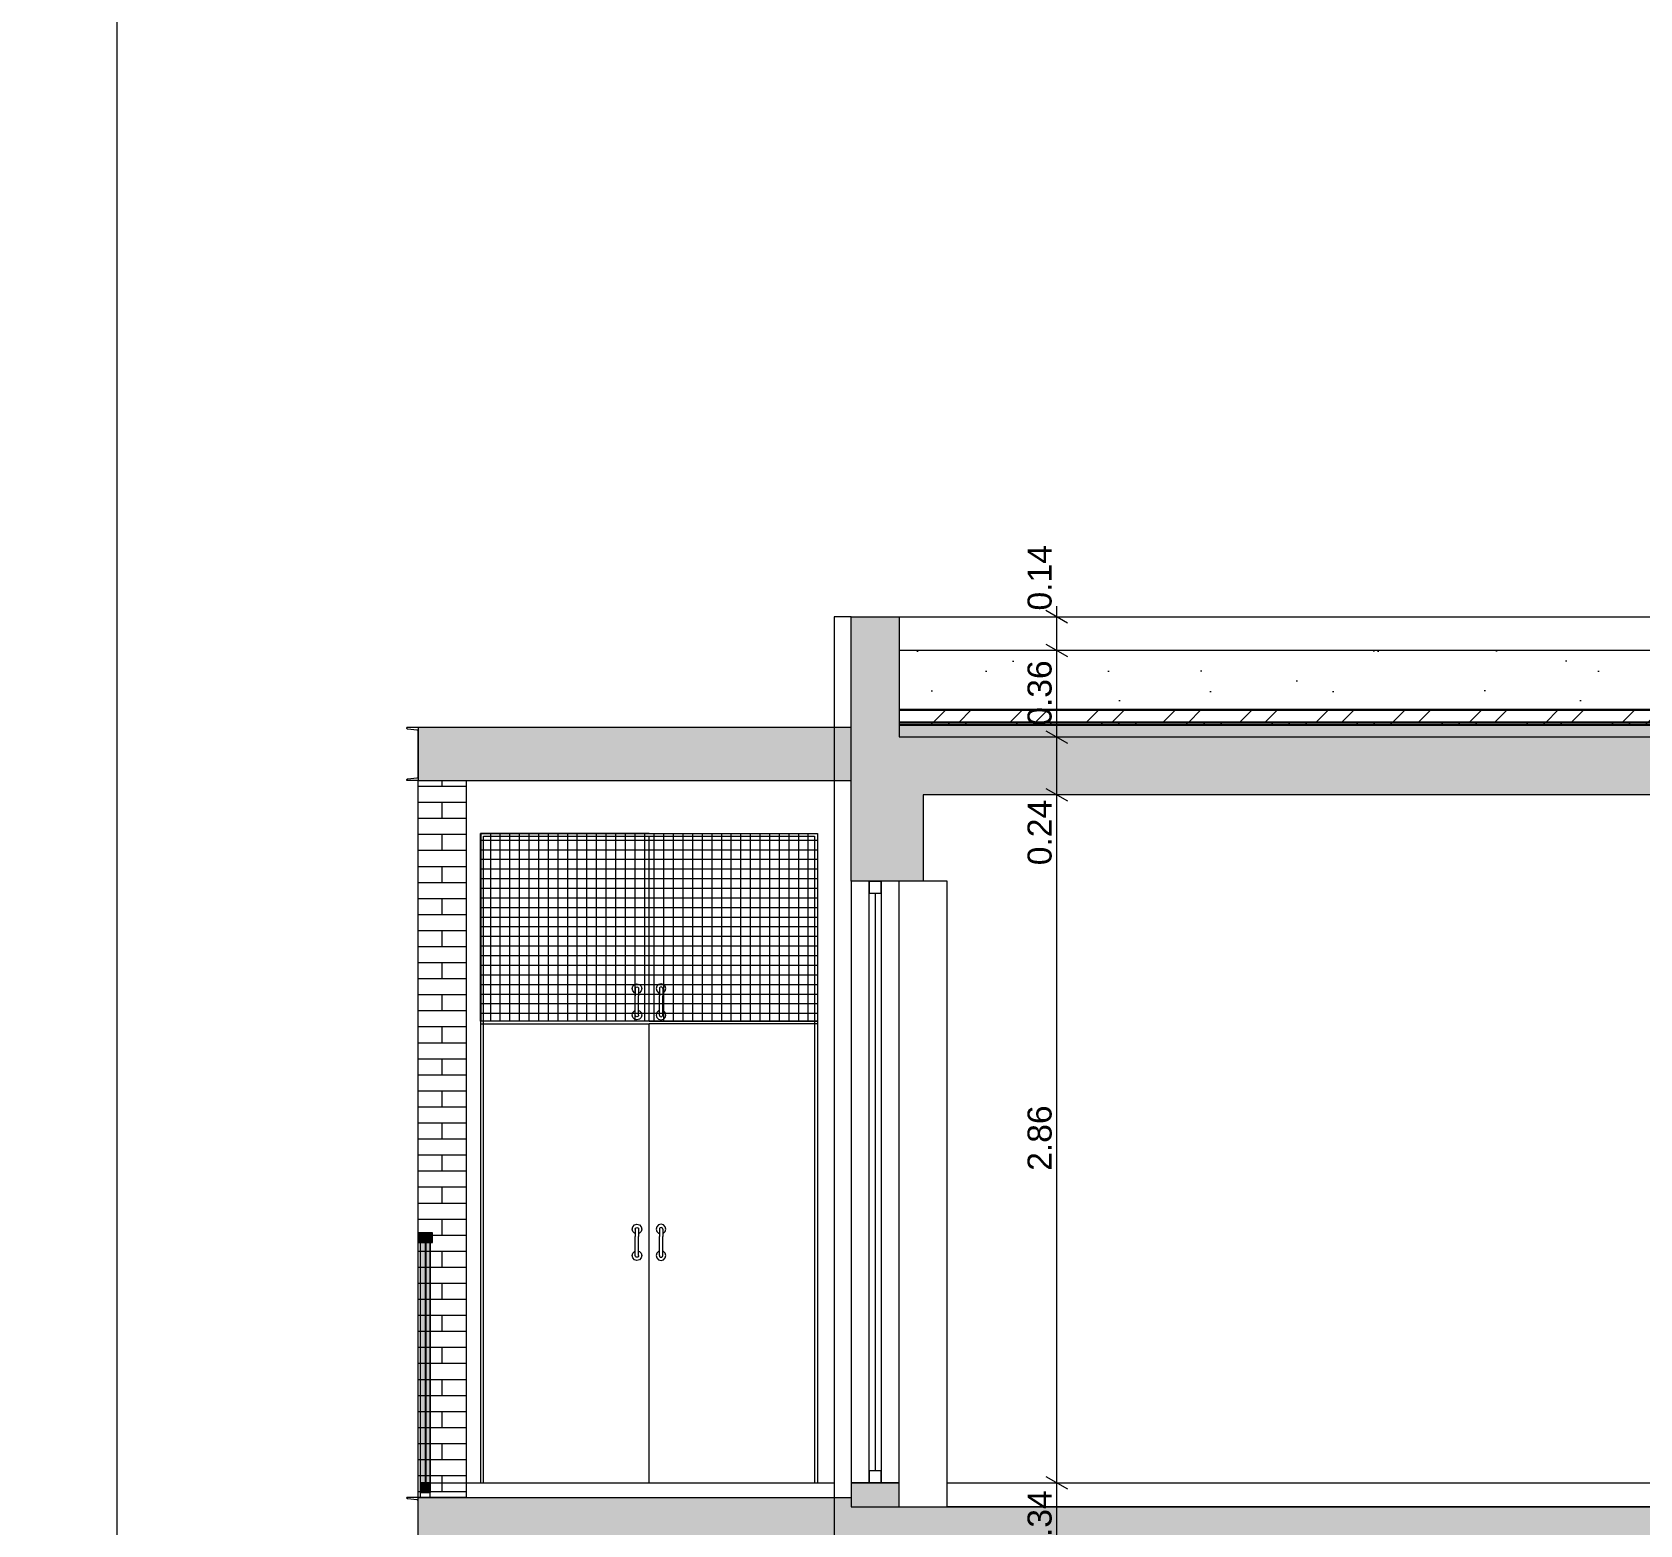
# Model space of a CAD drawing. Header units: millimetres. Extents: x 475206255 to 476720147, y 4620882299 to 4621447368.
# Drawn here: x 475468550 to 475475232, y 4621094227 to 4621100432 of the extents above; entities that cross this region are included whole.
import ezdxf

# ---------------------------------------------------------------- set-up
doc = ezdxf.new("R2010")
doc.units = ezdxf.units.MM
doc.header["$MEASUREMENT"] = 0
doc.set_wipeout_variables(frame=1)
doc.linetypes.add('Wipeout_Contour', pattern=[1000, 0, -1000])
for name, color, linetype, lineweight in [('0_0 Architecture_Pen_No__7', 7, 'Continuous', 0), ('2D Drafting - General_Pen_No__250_Pen_No__7', 7, 'Continuous', 0), ('2D Drafting - General_Pen_No__250_Pen_No__7_Pen_No__250', 7, 'Continuous', 0), ('2D Drafting - General_Pen_No__250_Pen_No__7_Pen_No__7', 7, 'Continuous', 0), ('Dimensioning - General_Pen_No__142', 142, 'Continuous', 0), ('gegmebi_Pen_No__7_Pen_No__250', 7, 'Continuous', 0), ('gegmebi_Pen_No__7_Pen_No__7', 7, 'Continuous', 0), ('kar-panjara_Pen_No__7_Pen_No__250', 7, 'Continuous', 0), ('New_2D Drafting - General_Pen_No__1_Pen_No__250', 7, 'Continuous', 0), ('New_2D Drafting - General_Pen_No__250', 7, 'Continuous', 0), ('New_2D Drafting - General_Pen_No__250_Pen_No__7_Pen_No__250', 7, 'Continuous', 0), ('New_2D Drafting - General_Pen_No__30_Pen_No__9_Pen_No__9_Pen_No__253', 252, 'Continuous', 0), ('New_2D Drafting - General_Pen_No__30_Pen_No__9_Pen_No__9_Pen_No__255', 255, 'Continuous', 0), ('New_2D Drafting - General_Pen_No__30_Pen_No__9_Pen_No__9_Pen_No__4', 7, 'Continuous', 0), ('New_2D Drafting - General_Pen_No__30_Pen_No__9_Pen_No__9_Pen_No__7', 7, 'Continuous', 0), ('New_reg_nak_Pen_No__7', 7, 'Continuous', 0), ('New_Structural - Bearing_Pen_No__1', 1, 'Continuous', 0), ('New_Structural - Bearing_Pen_No__250', 7, 'Continuous', 0), ('Structural - Bearing_Pen_No__250', 7, 'Continuous', 0), ('Structural - Bearing_Pen_No__7', 7, 'Continuous', 0), ('zoma_Pen_No__142', 142, 'Continuous', 0)]:
    doc.layers.add(name, color=color, linetype=linetype, lineweight=lineweight)
for name, color, linetype in [('Dimensioning - General', 7, 'Continuous'), ('New_2D Drafting - General_Pen_No__30_Pen_No__9_Pen_No__9', 7, 'Continuous'), ('zoma', 7, 'Continuous')]:
    doc.layers.add(name, color=color, linetype=linetype)
doc.layers.add('New_2D Drafting - General_Pen_No__254', color=7, linetype='Continuous', lineweight=0, true_color=0xcccccc)
doc.styles.add('GENERATED_STYLE_2', font='arial.ttf')
doc.dimstyles.new('GENERATED_STYLE__1', dxfattribs={"dimtxt": 100, "dimasz": 68.640772, "dimexe": 0.18, "dimexo": 0.0625, "dimgap": 0, "dimtad": 1, "dimlfac": 0.001, "dimzin": 0, "dimdsep": 46, "dimtxsty": 'GENERATED_STYLE_2', "dimblk": 'ARROWHEAD_2', "dimblk1": 'ARROWHEAD_2', "dimblk2": 'ARROWHEAD_2', "dimcen": 0.09, "dimse1": 1, "dimse2": 1, "dimclrd": 142, "dimclre": 142, "dimclrt": 142, "dimadec": 0, "dimazin": 0, "dimtfac": 1, "dimtdec": 4, "dimtmove": 0, "dimatfit": 3, "dimfxl": 1, "dimtolj": 1, "dimtzin": 0, "dimarcsym": 0})
doc.dimstyles.new('GENERATED_STYLE__3', dxfattribs={"dimtxt": 200, "dimasz": 64.421331, "dimexe": 0.18, "dimexo": 3, "dimgap": 0, "dimtad": 1, "dimtih": 1, "dimtoh": 1, "dimlfac": 0.001, "dimzin": 0, "dimdsep": 46, "dimtxsty": 'GENERATED_STYLE_2', "dimblk": 'ARROWHEAD_2', "dimblk1": 'ARROWHEAD_2', "dimblk2": 'ARROWHEAD_2', "dimcen": 0.09, "dimclrd": 142, "dimclre": 142, "dimclrt": 142, "dimadec": 0, "dimazin": 0, "dimtfac": 1, "dimtdec": 4, "dimtmove": 0, "dimatfit": 3, "dimfxl": 1, "dimtolj": 1, "dimtzin": 0, "dimarcsym": 0})
pattern_1 = [(45, (475826095.76, 4621095193.2), (-459.6194, 459.6194), []), (45, (475826003.83, 4621095285.1), (-459.6194, 459.6194), [])]

# ---------------------------------------------------------------- blocks, each defined once
blk = doc.blocks.new('*D334', base_point=(475826095.8, 4621095193.2))
at = {"layer": 'Dimensioning - General_Pen_No__142', "color": 142, "linetype": 'Continuous', "lineweight": 0, "transparency": 16777216}
for p, q in [((475472763.3, 4621094427.8), (475472853.6, 4621094375.7)), ((475472808.4, 4621094061.7), (475472808.4, 4621094401.8)), ((475472763.3, 4621094087.7), (475472853.6, 4621094035.6)), ((475472808.4, 4621091201.8), (475472808.4, 4621094061.7))]:
    blk.add_line(p, q, dxfattribs=at)
at = {"layer": 'Dimensioning - General_Pen_No__142', "color": 142, "lineweight": 0, "transparency": 16777216, "insert": (475472788.4, 4621094098.3), "char_height": 100, "attachment_point": 7, "rotation": 90, "style": 'GENERATED_STYLE_2'}
blk.add_mtext('\\A1;{\\pql;\\fArial|b0|i0|c204|p0;\\W1.000000;0.34}', dxfattribs=at)
blk = doc.blocks.new('ARROWHEAD_2')
at = {"color": 0, "linetype": 'Continuous', "lineweight": 0}
for p, q in [((0, 0), (-1, 0)), ((-0.378, -0.655), (0.378, 0.655))]:
    blk.add_line(p, q, dxfattribs=at)
blk = doc.blocks.new('*D335', base_point=(475826095.8, 4621095193.2))
at = {"layer": 'Dimensioning - General_Pen_No__142', "color": 142, "linetype": 'Continuous', "lineweight": 0, "transparency": 16777216}
for p, q in [((475472763.3, 4621097287.7), (475472853.6, 4621097235.6)), ((475472808.4, 4621094401.8), (475472808.4, 4621097261.7)), ((475472763.3, 4621094427.8), (475472853.6, 4621094375.7))]:
    blk.add_line(p, q, dxfattribs=at)
at = {"layer": 'Dimensioning - General_Pen_No__142', "color": 142, "lineweight": 0, "transparency": 16777216, "char_height": 100, "attachment_point": 7, "rotation": 90, "style": 'GENERATED_STYLE_2'}
for s, insert in [('\\A1;{\\pql;\\fArial|b0|i0|c204|p0;\\W1.000000;0.24}', (475472788.4, 4621096968.6)), ('\\A1;{\\pql;\\fArial|b0|i0|c204|p0;\\W1.000000;2.86}', (475472788.4, 4621095698.3))]:
    blk.add_mtext(s, dxfattribs=dict(at, insert=insert))
blk = doc.blocks.new('*D336', base_point=(475826095.8, 4621095193.2))
at = {"layer": 'Dimensioning - General_Pen_No__142', "color": 142, "linetype": 'Continuous', "lineweight": 0, "transparency": 16777216}
for p, q in [((475472763.3, 4621097527.8), (475472853.6, 4621097475.7)), ((475472808.4, 4621097261.7), (475472808.4, 4621097501.8)), ((475472763.3, 4621097287.7), (475472853.6, 4621097235.6))]:
    blk.add_line(p, q, dxfattribs=at)
blk = doc.blocks.new('*D337', base_point=(475826095.8, 4621095193.2))
at = {"layer": 'Dimensioning - General_Pen_No__142', "color": 142, "linetype": 'Continuous', "lineweight": 0, "transparency": 16777216}
for p, q in [((475472763.3, 4621097887.8), (475472853.6, 4621097835.7)), ((475472808.4, 4621097501.8), (475472808.4, 4621097861.8)), ((475472763.3, 4621097527.8), (475472853.6, 4621097475.7))]:
    blk.add_line(p, q, dxfattribs=at)
at = {"layer": 'Dimensioning - General_Pen_No__142', "color": 142, "lineweight": 0, "transparency": 16777216, "insert": (475472788.4, 4621097548.3), "char_height": 100, "attachment_point": 7, "rotation": 90, "style": 'GENERATED_STYLE_2'}
blk.add_mtext('\\A1;{\\pql;\\fArial|b0|i0|c204|p0;\\W1.000000;0.36}', dxfattribs=at)
blk = doc.blocks.new('*D338', base_point=(475826095.8, 4621095193.2))
at = {"layer": 'Dimensioning - General_Pen_No__142', "color": 142, "linetype": 'Continuous', "lineweight": 0, "transparency": 16777216}
for p, q in [((475472808.4, 4621098001.3), (475472808.4, 4621098045.5)), ((475472853.6, 4621097975.3), (475472763.3, 4621098027.4)), ((475472808.4, 4621097861.8), (475472808.4, 4621098001.3)), ((475472763.3, 4621097887.8), (475472853.6, 4621097835.7))]:
    blk.add_line(p, q, dxfattribs=at)
at = {"layer": 'Dimensioning - General_Pen_No__142', "color": 142, "lineweight": 0, "transparency": 16777216, "insert": (475472788.4, 4621098027.4), "char_height": 100, "attachment_point": 7, "rotation": 90, "style": 'GENERATED_STYLE_2'}
blk.add_mtext('\\A1;{\\pql;\\fArial|b0|i0|c204|p0;\\W1.000000;0.14}', dxfattribs=at)
blk = doc.blocks.new('*D1582', base_point=(475826095.8, 4621095193.2))
at = {"layer": 'zoma_Pen_No__142', "color": 142, "linetype": 'Continuous', "lineweight": 0, "transparency": 16777216}
for p, q in [((475464036.2, 4621038370.2), (475463987.3, 4621038285.5)), ((475464011.7, 4621038264.3), (475464011.7, 4621038391.4)), ((475470536.2, 4621038370.2), (475470487.3, 4621038285.5)), ((475470511.7, 4621038264.3), (475470511.7, 4621038391.4)), ((475464011.7, 4621038327.9), (475470511.7, 4621038327.9))]:
    blk.add_line(p, q, dxfattribs=at)
at = {"layer": 'zoma_Pen_No__142', "color": 142, "lineweight": 0, "transparency": 16777216, "char_height": 200, "attachment_point": 7, "style": 'GENERATED_STYLE_2'}
for s, insert in [('\\A1;{\\pql;\\fArial|b0|i0|c204|p0;\\W1.000000;6.50}', (475466994.8, 4621038367.9)), ('\\A1;{\\pql;\\fArial|b0|i0|c204|p0;\\W1.000000;0.40}', (475469953.4, 4621038367.9))]:
    blk.add_mtext(s, dxfattribs=dict(at, insert=insert))
blk = doc.blocks.new('*D1583', base_point=(475826095.8, 4621095193.2))
at = {"layer": 'zoma_Pen_No__142', "color": 142, "linetype": 'Continuous', "lineweight": 0, "transparency": 16777216}
for p, q in [((475470536.2, 4621038370.2), (475470487.3, 4621038285.5)), ((475470511.7, 4621038264.3), (475470511.7, 4621038391.4)), ((475470936.2, 4621038370.2), (475470887.3, 4621038285.5)), ((475470911.7, 4621038264.3), (475470911.7, 4621038391.4)), ((475470511.7, 4621038327.9), (475470911.7, 4621038327.9))]:
    blk.add_line(p, q, dxfattribs=at)
blk = doc.blocks.new('*D1584', base_point=(475826095.8, 4621095193.2))
at = {"layer": 'zoma_Pen_No__142', "color": 142, "linetype": 'Continuous', "lineweight": 0, "transparency": 16777216}
for p, q in [((475470936.2, 4621038370.2), (475470887.3, 4621038285.5)), ((475470911.7, 4621038264.3), (475470911.7, 4621038391.4)), ((475477036.2, 4621038370.2), (475476987.3, 4621038285.5)), ((475477011.7, 4621038264.3), (475477011.7, 4621038391.4)), ((475470911.7, 4621038327.9), (475477011.7, 4621038327.9))]:
    blk.add_line(p, q, dxfattribs=at)
at = {"layer": 'zoma_Pen_No__142', "color": 142, "lineweight": 0, "transparency": 16777216, "char_height": 200, "attachment_point": 7, "style": 'GENERATED_STYLE_2'}
for s, insert in [('\\A1;{\\pql;\\fArial|b0|i0|c204|p0;\\W1.000000;6.10}', (475473694.8, 4621038367.9)), ('\\A1;{\\pql;\\fArial|b0|i0|c204|p0;\\W1.000000;0.40}', (475476453.4, 4621038367.9))]:
    blk.add_mtext(s, dxfattribs=dict(at, insert=insert))

msp = doc.modelspace()

# ---------------------------------------------------------------- hatches: boundary and pattern name
at = {"layer": '0_0 Architecture_Pen_No__7', "linetype": 'Continuous', "lineweight": 0}
h = msp.add_hatch(dxfattribs=at)
h.set_pattern_fill('CUT_STONE', style=0, pattern_type=2)
h.set_pattern_definition([(45, (475826095.76, 4621095993.2), (-254.55844, 254.55844), [0, -240, 0, -360]), (110, (475826895.76, 4621095993.2), (338.28934, 123.12725), [0, -176, 0, -304])])
h.paths.add_polyline_path([(475481713.403, 4621097861.757), (475472153.219, 4621097861.757), (475472153.219, 4621097615.998), (475481713.403, 4621097615.998)])
h = msp.add_hatch(dxfattribs=at)
h.set_pattern_fill('DOUBLE_1_4', style=0, pattern_type=2)
h.set_pattern_definition(pattern_1)
h.paths.add_polyline_path([(475481713.403, 4621097615.998), (475472153.219, 4621097615.998), (475472153.219, 4621097612.998), (475481713.403, 4621097612.998)])
h = msp.add_hatch(dxfattribs=at)
h.set_pattern_fill('STEEL', style=0, pattern_type=2)
h.set_pattern_definition([(45, (475826095.76, 4621095193.2), (-159.09903, 159.09903), []), (45, (475826042.72, 4621095246.22), (-159.09903, 159.09903), [])])
h.paths.add_polyline_path([(475481713.403, 4621097612.998), (475472153.219, 4621097612.998), (475472153.219, 4621097563.377), (475481713.403, 4621097563.377)])
h = msp.add_hatch(dxfattribs=at)
h.set_pattern_fill('DOUBLE_1_4', style=0, pattern_type=2)
h.set_pattern_definition(pattern_1)
h.paths.add_polyline_path([(475481713.403, 4621097563.377), (475472153.219, 4621097563.377), (475472153.219, 4621097560.377), (475481713.403, 4621097560.377)])
h = msp.add_hatch(dxfattribs=at)
h.set_pattern_fill('ALUMINUM', style=0, pattern_type=2)
h.set_pattern_definition([(45, (475826095.76, 4621095193.2), (-176.7767, 176.7767), []), (45, (475826060.4, 4621095228.55), (-176.7767, 176.7767), []), (45, (475826025.05, 4621095263.9), (-176.7767, 176.7767), [])])
h.paths.add_polyline_path([(475481713.403, 4621097560.377), (475472153.219, 4621097560.377), (475472153.219, 4621097552.377), (475481713.403, 4621097552.377)])
h = msp.add_hatch(dxfattribs=at)
h.set_pattern_fill('STRUCTURAL_CONCRETE', style=0, pattern_type=2)
h.set_pattern_definition([(0, (475826095.76, 4621095193.2), (0, 623.5383), [60, -300]), (0, (475826275.76, 4621095504.96), (0, 623.5383), [60, -300]), (60, (475826095.76, 4621095193.2), (-540, 311.7692), [60, -300]), (60, (475826455.76, 4621095193.2), (-540, 311.7692), [60, -300]), (120, (475826155.76, 4621095193.2), (540, 311.7692), [60, -300]), (120, (475826515.76, 4621095193.2), (540, 311.7692), [60, -300]), (0, (475826095.76, 4621095253.19), (0, 120.000005), [0, -120.000005, 0, -180.000007]), (45, (475826155.76, 4621095253.19), (-84.852817, 84.852817), [0, -90.000004, 0, -150.000006])])
h.paths.add_polyline_path([(475481713.403, 4621097551.377), (475472153.219, 4621097551.377), (475472153.219, 4621097501.757), (475481713.403, 4621097501.757)])
at = {"layer": '2D Drafting - General_Pen_No__250_Pen_No__7', "linetype": 'Continuous', "lineweight": 0}
msp.add_hatch(color=7, dxfattribs=at).paths.add_polyline_path([(475471953.565, 4621096901.756), (475471953.565, 4621098001.325), (475472153.219, 4621098001.325), (475472153.219, 4621097501.757), (475481713.403, 4621097501.757), (475481713.403, 4621097261.664), (475472253.215, 4621097261.664), (475472253.215, 4621096901.756)])
at = {"layer": '2D Drafting - General_Pen_No__250_Pen_No__7_Pen_No__7', "linetype": 'Continuous', "lineweight": 0}
msp.add_hatch(color=7, dxfattribs=at).paths.add_polyline_path([(475471953.478, 4621094401.757), (475471953.478, 4621094301.757), (475472153.727, 4621094301.757), (475472153.727, 4621094401.757)])
at = {"layer": 'New_2D Drafting - General_Pen_No__250_Pen_No__7_Pen_No__250', "linetype": 'Continuous', "lineweight": 0}
h = msp.add_hatch(dxfattribs=at)
h.set_pattern_fill('BATT_INSULATION', style=0, pattern_type=2)
h.set_pattern_definition([(60, (475826095.757, 4621095193.19), (-25.980762, 15), []), (124.306619, (475826095.757, 4621095193.19), (23.8156986, 11.25), [])])
h.paths.add_polyline_path([(475472153.219, 4621097552.377), (475472153.219, 4621097551.377), (475481713.403, 4621097551.377), (475481713.403, 4621097552.377)])
at = {"layer": 'New_2D Drafting - General_Pen_No__254', "linetype": 'Continuous', "lineweight": 0, "true_color": 0xcccccc}
h = msp.add_hatch(dxfattribs=at)
h.set_pattern_fill('GRID_100X100', color=254, style=0, pattern_type=2)
h.set_pattern_definition([(0, (475826095.757, 4621095193.19), (0, 40), []), (90, (475826095.757, 4621095193.19), (-40, 0), [])])
h.paths.add_polyline_path([(475471813.72, 4621096320.875), (475470413.72, 4621096320.875), (475470413.72, 4621097100.875), (475471813.72, 4621097100.875)])

# ---------------------------------------------------------------- linework, layer by layer
at = {"layer": '0_0 Architecture_Pen_No__7', "color": 7, "linetype": 'Continuous', "lineweight": 0, "flags": 128}
for points in [[(475481713.403, 4621097861.757), (475472153.219, 4621097861.757), (475472153.219, 4621097615.998), (475481713.403, 4621097615.998)], [(475481713.403, 4621097615.998), (475472153.219, 4621097615.998), (475472153.219, 4621097612.998), (475481713.403, 4621097612.998)], [(475481713.403, 4621097612.998), (475472153.219, 4621097612.998), (475472153.219, 4621097563.377), (475481713.403, 4621097563.377)], [(475481713.403, 4621097563.377), (475472153.219, 4621097563.377), (475472153.219, 4621097560.377), (475481713.403, 4621097560.377)], [(475481713.403, 4621097560.377), (475472153.219, 4621097560.377), (475472153.219, 4621097552.377), (475481713.403, 4621097552.377)], [(475481713.403, 4621097551.377), (475472153.219, 4621097551.377), (475472153.219, 4621097501.757), (475481713.403, 4621097501.757)]]:
    msp.add_lwpolyline(points, close=True, dxfattribs=at)
at = {"layer": '2D Drafting - General_Pen_No__250_Pen_No__7', "color": 7, "linetype": 'Continuous', "lineweight": 0, "flags": 128}
msp.add_lwpolyline([(475471953.565, 4621096901.756), (475471953.565, 4621098001.325), (475472153.219, 4621098001.325), (475472153.219, 4621097501.757), (475481713.403, 4621097501.757), (475481713.403, 4621097261.664), (475472253.215, 4621097261.664), (475472253.215, 4621096901.756)], close=True, dxfattribs=at)
at = {"layer": '2D Drafting - General_Pen_No__250_Pen_No__7_Pen_No__250', "color": 7, "linetype": 'Continuous', "lineweight": 0, "flags": 128}
msp.add_lwpolyline([(475471953.478, 4621094401.757), (475471953.478, 4621094301.757), (475472153.727, 4621094301.757), (475472153.727, 4621094401.757)], close=True, dxfattribs=at)
at = {"layer": 'gegmebi_Pen_No__7_Pen_No__250', "color": 7, "linetype": 'Continuous', "lineweight": 0}
msp.add_line((475471953.478, 4621098001.325), (475481713.403, 4621098001.325), dxfattribs=at)
at = {"layer": 'gegmebi_Pen_No__7_Pen_No__250', "color": 7, "linetype": 'Continuous', "lineweight": 0, "flags": 128}
for points in [[(475472028.727, 4621096901.756), (475472078.727, 4621096901.756), (475472078.727, 4621094401.757), (475472028.727, 4621094401.757)], [(475472028.727, 4621096851.756), (475472078.727, 4621096851.756), (475472078.727, 4621096901.756), (475472028.727, 4621096901.756)], [(475472028.727, 4621094401.757), (475472078.727, 4621094401.757), (475472078.727, 4621094451.595), (475472028.727, 4621094451.595)], [(475479353.128, 4621094301.757), (475472353.478, 4621094301.757), (475472353.478, 4621094401.757), (475479353.128, 4621094401.757)]]:
    msp.add_lwpolyline(points, close=True, dxfattribs=at)
at = {"layer": 'gegmebi_Pen_No__7_Pen_No__7', "color": 7, "linetype": 'Continuous', "lineweight": 0}
msp.add_line((475472053.727, 4621096851.756), (475472053.727, 4621094451.595), dxfattribs=at)
at = {"layer": 'kar-panjara_Pen_No__7_Pen_No__250', "color": 7, "linetype": 'Continuous', "lineweight": 0, "flags": 128}
for points in [[(475471953.478, 4621096901.756), (475471953.478, 4621094301.757), (475472353.478, 4621094301.757), (475472353.478, 4621096901.756)], [(475472153.727, 4621096901.756), (475471953.727, 4621096901.756), (475471953.727, 4621094401.757), (475472153.727, 4621094401.757)]]:
    msp.add_lwpolyline(points, close=True, dxfattribs=at)
at = {"layer": 'New_2D Drafting - General_Pen_No__250', "color": 7, "linetype": 'Continuous', "lineweight": 0, "flags": 128}
msp.add_lwpolyline([(475471813.72, 4621096320.875), (475470413.72, 4621096320.875), (475470413.72, 4621097100.875), (475471813.72, 4621097100.875)], close=True, dxfattribs=at)
at = {"layer": 'New_2D Drafting - General_Pen_No__250_Pen_No__7_Pen_No__250', "color": 7, "linetype": 'Continuous', "lineweight": 0, "flags": 128}
msp.add_lwpolyline([(475472153.219, 4621097552.377), (475472153.219, 4621097551.377), (475481713.403, 4621097551.377), (475481713.403, 4621097552.377)], close=True, dxfattribs=at)
at = {"layer": 'New_reg_nak_Pen_No__7', "color": 7, "linetype": 'Continuous', "lineweight": 0}
msp.add_line((475470153.72, 4621097540.877), (475470107.394, 4621097540.877), dxfattribs=at)
at = {"layer": 'New_reg_nak_Pen_No__7', "color": 7, "linetype": 'Continuous', "lineweight": 0, "flags": 128}
msp.add_lwpolyline([(475471953.478, 4621098001.325), (475471883.206, 4621098001.323), (475471883.233, 4621091202.756), (475471883.378, 4621091202.756), (475471883.452, 4621084701.755), (475471953.38, 4621084701.757)], dxfattribs=at)
at = {"layer": 'New_Structural - Bearing_Pen_No__1', "color": 1, "linetype": 'Continuous', "lineweight": 0}
msp.add_line((475468901.598, 4621102188.545), (475468901.598, 4621075457.219), dxfattribs=at)
at = {"layer": 'New_Structural - Bearing_Pen_No__250', "color": 7, "linetype": 'Continuous', "lineweight": 0}
for p, q in [((475471113.72, 4621097100.875), (475470413.72, 4621097100.875)), ((475470413.72, 4621097100.875), (475470413.72, 4621096320.875)), ((475471113.72, 4621097100.875), (475471813.72, 4621097100.875)), ((475471813.72, 4621097100.875), (475471813.72, 4621096320.875)), ((475470425.72, 4621097088.875), (475471801.72, 4621097088.875)), ((475470425.72, 4621096320.875), (475470425.72, 4621097088.875)), ((475471113.72, 4621096320.875), (475471113.72, 4621097088.875)), ((475471801.72, 4621097088.875), (475471801.72, 4621096320.875)), ((475471043.72, 4621096455.875), (475471046.4, 4621096465.875)), ((475471046.4, 4621096445.875), (475471043.72, 4621096455.875)), ((475471046.4, 4621096465.875), (475471053.72, 4621096473.196)), ((475471053.72, 4621096438.555), (475471046.4, 4621096445.875)), ((475471053.72, 4621096473.196), (475471063.72, 4621096475.875)), ((475471056.72, 4621096437.751), (475471053.72, 4621096438.555)), ((475471056.72, 4621096455.875), (475471057.658, 4621096459.375)), ((475471056.72, 4621096455.875), (475471056.72, 4621096451.856)), ((475471056.72, 4621096451.856), (475471056.72, 4621096440.875)), ((475471056.72, 4621096440.875), (475471056.72, 4621096425.875)), ((475471057.658, 4621096459.375), (475471060.22, 4621096461.937)), ((475471060.22, 4621096461.937), (475471063.72, 4621096462.875)), ((475471063.72, 4621096475.875), (475471073.72, 4621096473.196)), ((475471063.72, 4621096462.875), (475471067.22, 4621096461.937)), ((475471067.22, 4621096461.937), (475471069.782, 4621096459.375)), ((475471069.782, 4621096459.375), (475471070.72, 4621096455.875)), ((475471070.72, 4621096455.875), (475471070.72, 4621096451.856)), ((475471070.72, 4621096451.856), (475471070.72, 4621096440.875)), ((475471070.72, 4621096440.875), (475471070.72, 4621096425.875)), ((475471073.72, 4621096438.555), (475471070.72, 4621096437.751)), ((475471073.72, 4621096473.196), (475471081.041, 4621096465.875)), ((475471081.041, 4621096445.875), (475471073.72, 4621096438.555)), ((475471081.041, 4621096465.875), (475471083.72, 4621096455.875)), ((475471083.72, 4621096455.875), (475471081.041, 4621096445.875)), ((475471146.4, 4621096465.875), (475471143.72, 4621096455.875)), ((475471143.72, 4621096455.875), (475471146.4, 4621096445.875)), ((475471153.72, 4621096473.196), (475471146.4, 4621096465.875)), ((475471146.4, 4621096445.875), (475471153.72, 4621096438.555)), ((475471163.72, 4621096475.875), (475471153.72, 4621096473.196)), ((475471153.72, 4621096438.555), (475471156.72, 4621096437.751)), ((475471157.658, 4621096459.375), (475471156.72, 4621096455.875)), ((475471156.72, 4621096455.875), (475471156.72, 4621096451.856)), ((475471156.72, 4621096451.856), (475471156.72, 4621096440.875)), ((475471156.72, 4621096440.875), (475471156.72, 4621096425.875)), ((475471160.22, 4621096461.937), (475471157.658, 4621096459.375)), ((475471163.72, 4621096462.875), (475471160.22, 4621096461.937)), ((475471173.72, 4621096473.196), (475471163.72, 4621096475.875)), ((475471167.22, 4621096461.937), (475471163.72, 4621096462.875)), ((475471169.782, 4621096459.375), (475471167.22, 4621096461.937)), ((475471170.72, 4621096455.875), (475471169.782, 4621096459.375)), ((475471170.72, 4621096455.875), (475471170.72, 4621096451.856)), ((475471170.72, 4621096451.856), (475471170.72, 4621096440.875)), ((475471170.72, 4621096440.875), (475471170.72, 4621096425.875)), ((475471170.72, 4621096437.751), (475471173.72, 4621096438.555)), ((475471181.041, 4621096465.875), (475471173.72, 4621096473.196)), ((475471173.72, 4621096438.555), (475471181.041, 4621096445.875)), ((475471183.72, 4621096455.875), (475471181.041, 4621096465.875)), ((475471181.041, 4621096445.875), (475471183.72, 4621096455.875)), ((475471046.4, 4621096355.875), (475471053.72, 4621096363.196)), ((475471053.72, 4621096363.196), (475471056.72, 4621096363.999)), ((475471056.72, 4621096375.875), (475471056.72, 4621096425.875)), ((475471056.72, 4621096360.875), (475471056.72, 4621096375.875)), ((475471070.72, 4621096375.875), (475471070.72, 4621096425.875)), ((475471070.72, 4621096360.875), (475471070.72, 4621096375.875)), ((475471070.72, 4621096363.999), (475471073.72, 4621096363.196)), ((475471073.72, 4621096363.196), (475471081.041, 4621096355.875)), ((475471153.72, 4621096363.196), (475471146.4, 4621096355.875)), ((475471156.72, 4621096363.999), (475471153.72, 4621096363.196)), ((475471156.72, 4621096375.875), (475471156.72, 4621096425.875)), ((475471156.72, 4621096360.875), (475471156.72, 4621096375.875)), ((475471170.72, 4621096375.875), (475471170.72, 4621096425.875)), ((475471170.72, 4621096360.875), (475471170.72, 4621096375.875)), ((475471173.72, 4621096363.196), (475471170.72, 4621096363.999)), ((475471181.041, 4621096355.875), (475471173.72, 4621096363.196)), ((475471113.72, 4621096320.875), (475470413.72, 4621096320.875)), ((475470413.72, 4621096320.875), (475470413.72, 4621094400.875)), ((475470413.72, 4621096308.875), (475471113.72, 4621096308.875)), ((475470425.72, 4621094400.875), (475470425.72, 4621096320.875)), ((475471043.72, 4621096345.875), (475471046.4, 4621096355.875)), ((475471046.4, 4621096335.875), (475471043.72, 4621096345.875)), ((475471053.72, 4621096328.555), (475471046.4, 4621096335.875)), ((475471063.72, 4621096325.875), (475471053.72, 4621096328.555)), ((475471056.72, 4621096349.894), (475471056.72, 4621096360.875)), ((475471056.72, 4621096345.875), (475471056.72, 4621096349.894)), ((475471057.658, 4621096342.375), (475471056.72, 4621096345.875)), ((475471060.22, 4621096339.813), (475471057.658, 4621096342.375)), ((475471063.72, 4621096338.875), (475471060.22, 4621096339.813)), ((475471067.22, 4621096339.813), (475471063.72, 4621096338.875)), ((475471073.72, 4621096328.555), (475471063.72, 4621096325.875)), ((475471069.782, 4621096342.375), (475471067.22, 4621096339.813)), ((475471070.72, 4621096345.875), (475471069.782, 4621096342.375)), ((475471070.72, 4621096349.894), (475471070.72, 4621096360.875)), ((475471070.72, 4621096345.875), (475471070.72, 4621096349.894)), ((475471081.041, 4621096335.875), (475471073.72, 4621096328.555)), ((475471081.041, 4621096355.875), (475471083.72, 4621096345.875)), ((475471083.72, 4621096345.875), (475471081.041, 4621096335.875)), ((475471113.72, 4621096320.875), (475471813.72, 4621096320.875)), ((475471113.72, 4621094400.875), (475471113.72, 4621096308.875)), ((475471813.72, 4621096308.875), (475471113.72, 4621096308.875)), ((475471146.4, 4621096355.875), (475471143.72, 4621096345.875)), ((475471143.72, 4621096345.875), (475471146.4, 4621096335.875)), ((475471146.4, 4621096335.875), (475471153.72, 4621096328.555)), ((475471153.72, 4621096328.555), (475471163.72, 4621096325.875)), ((475471156.72, 4621096349.894), (475471156.72, 4621096360.875)), ((475471156.72, 4621096345.875), (475471156.72, 4621096349.894)), ((475471156.72, 4621096345.875), (475471157.658, 4621096342.375)), ((475471157.658, 4621096342.375), (475471160.22, 4621096339.813)), ((475471160.22, 4621096339.813), (475471163.72, 4621096338.875)), ((475471163.72, 4621096338.875), (475471167.22, 4621096339.813)), ((475471163.72, 4621096325.875), (475471173.72, 4621096328.555)), ((475471167.22, 4621096339.813), (475471169.782, 4621096342.375)), ((475471169.782, 4621096342.375), (475471170.72, 4621096345.875)), ((475471170.72, 4621096349.894), (475471170.72, 4621096360.875)), ((475471170.72, 4621096345.875), (475471170.72, 4621096349.894)), ((475471173.72, 4621096328.555), (475471181.041, 4621096335.875)), ((475471183.72, 4621096345.875), (475471181.041, 4621096355.875)), ((475471181.041, 4621096335.875), (475471183.72, 4621096345.875)), ((475471801.72, 4621096320.875), (475471801.72, 4621094400.875)), ((475471801.72, 4621096320.875), (475471813.72, 4621096320.875)), ((475471813.72, 4621096320.875), (475471813.72, 4621094400.875)), ((475471043.72, 4621095455.875), (475471046.4, 4621095465.875)), ((475471046.4, 4621095445.875), (475471043.72, 4621095455.875)), ((475471046.4, 4621095465.875), (475471053.72, 4621095473.196)), ((475471053.72, 4621095438.555), (475471046.4, 4621095445.875)), ((475471053.72, 4621095473.196), (475471063.72, 4621095475.875)), ((475471056.72, 4621095437.751), (475471053.72, 4621095438.555)), ((475471056.72, 4621095455.875), (475471057.658, 4621095459.375)), ((475471056.72, 4621095455.875), (475471056.72, 4621095451.856)), ((475471056.72, 4621095451.856), (475471056.72, 4621095440.875)), ((475471056.72, 4621095440.875), (475471056.72, 4621095425.875)), ((475471057.658, 4621095459.375), (475471060.22, 4621095461.937)), ((475471060.22, 4621095461.937), (475471063.72, 4621095462.875)), ((475471063.72, 4621095475.875), (475471073.72, 4621095473.196)), ((475471063.72, 4621095462.875), (475471067.22, 4621095461.937)), ((475471067.22, 4621095461.937), (475471069.782, 4621095459.375)), ((475471069.782, 4621095459.375), (475471070.72, 4621095455.875)), ((475471070.72, 4621095455.875), (475471070.72, 4621095451.856)), ((475471070.72, 4621095451.856), (475471070.72, 4621095440.875)), ((475471070.72, 4621095440.875), (475471070.72, 4621095425.875)), ((475471073.72, 4621095438.555), (475471070.72, 4621095437.751)), ((475471073.72, 4621095473.196), (475471081.041, 4621095465.875)), ((475471081.041, 4621095445.875), (475471073.72, 4621095438.555)), ((475471081.041, 4621095465.875), (475471083.72, 4621095455.875)), ((475471083.72, 4621095455.875), (475471081.041, 4621095445.875)), ((475471146.4, 4621095465.875), (475471143.72, 4621095455.875)), ((475471143.72, 4621095455.875), (475471146.4, 4621095445.875)), ((475471153.72, 4621095473.196), (475471146.4, 4621095465.875)), ((475471146.4, 4621095445.875), (475471153.72, 4621095438.555)), ((475471163.72, 4621095475.875), (475471153.72, 4621095473.196)), ((475471153.72, 4621095438.555), (475471156.72, 4621095437.751)), ((475471157.658, 4621095459.375), (475471156.72, 4621095455.875)), ((475471156.72, 4621095455.875), (475471156.72, 4621095451.856)), ((475471156.72, 4621095451.856), (475471156.72, 4621095440.875)), ((475471156.72, 4621095440.875), (475471156.72, 4621095425.875)), ((475471160.22, 4621095461.937), (475471157.658, 4621095459.375)), ((475471163.72, 4621095462.875), (475471160.22, 4621095461.937)), ((475471173.72, 4621095473.196), (475471163.72, 4621095475.875)), ((475471167.22, 4621095461.937), (475471163.72, 4621095462.875)), ((475471169.782, 4621095459.375), (475471167.22, 4621095461.937)), ((475471170.72, 4621095455.875), (475471169.782, 4621095459.375)), ((475471170.72, 4621095455.875), (475471170.72, 4621095451.856)), ((475471170.72, 4621095451.856), (475471170.72, 4621095440.875)), ((475471170.72, 4621095440.875), (475471170.72, 4621095425.875)), ((475471170.72, 4621095437.751), (475471173.72, 4621095438.555)), ((475471181.041, 4621095465.875), (475471173.72, 4621095473.196)), ((475471173.72, 4621095438.555), (475471181.041, 4621095445.875)), ((475471183.72, 4621095455.875), (475471181.041, 4621095465.875)), ((475471181.041, 4621095445.875), (475471183.72, 4621095455.875)), ((475471046.4, 4621095355.875), (475471053.72, 4621095363.196)), ((475471053.72, 4621095363.196), (475471056.72, 4621095363.999)), ((475471056.72, 4621095375.875), (475471056.72, 4621095425.875)), ((475471056.72, 4621095360.875), (475471056.72, 4621095375.875)), ((475471056.72, 4621095349.894), (475471056.72, 4621095360.875)), ((475471070.72, 4621095375.875), (475471070.72, 4621095425.875)), ((475471070.72, 4621095360.875), (475471070.72, 4621095375.875)), ((475471070.72, 4621095363.999), (475471073.72, 4621095363.196)), ((475471070.72, 4621095349.894), (475471070.72, 4621095360.875)), ((475471073.72, 4621095363.196), (475471081.041, 4621095355.875)), ((475471153.72, 4621095363.196), (475471146.4, 4621095355.875)), ((475471156.72, 4621095363.999), (475471153.72, 4621095363.196)), ((475471156.72, 4621095375.875), (475471156.72, 4621095425.875)), ((475471156.72, 4621095360.875), (475471156.72, 4621095375.875)), ((475471156.72, 4621095349.894), (475471156.72, 4621095360.875)), ((475471170.72, 4621095375.875), (475471170.72, 4621095425.875)), ((475471170.72, 4621095360.875), (475471170.72, 4621095375.875)), ((475471173.72, 4621095363.196), (475471170.72, 4621095363.999)), ((475471170.72, 4621095349.894), (475471170.72, 4621095360.875)), ((475471181.041, 4621095355.875), (475471173.72, 4621095363.196)), ((475471043.72, 4621095345.875), (475471046.4, 4621095355.875)), ((475471046.4, 4621095335.875), (475471043.72, 4621095345.875)), ((475471053.72, 4621095328.555), (475471046.4, 4621095335.875)), ((475471063.72, 4621095325.875), (475471053.72, 4621095328.555)), ((475471056.72, 4621095345.875), (475471056.72, 4621095349.894)), ((475471057.658, 4621095342.375), (475471056.72, 4621095345.875)), ((475471060.22, 4621095339.813), (475471057.658, 4621095342.375)), ((475471063.72, 4621095338.875), (475471060.22, 4621095339.813)), ((475471067.22, 4621095339.813), (475471063.72, 4621095338.875)), ((475471073.72, 4621095328.555), (475471063.72, 4621095325.875)), ((475471069.782, 4621095342.375), (475471067.22, 4621095339.813)), ((475471070.72, 4621095345.875), (475471069.782, 4621095342.375)), ((475471070.72, 4621095345.875), (475471070.72, 4621095349.894)), ((475471081.041, 4621095335.875), (475471073.72, 4621095328.555)), ((475471081.041, 4621095355.875), (475471083.72, 4621095345.875)), ((475471083.72, 4621095345.875), (475471081.041, 4621095335.875)), ((475471146.4, 4621095355.875), (475471143.72, 4621095345.875)), ((475471143.72, 4621095345.875), (475471146.4, 4621095335.875)), ((475471146.4, 4621095335.875), (475471153.72, 4621095328.555)), ((475471153.72, 4621095328.555), (475471163.72, 4621095325.875)), ((475471156.72, 4621095345.875), (475471156.72, 4621095349.894)), ((475471156.72, 4621095345.875), (475471157.658, 4621095342.375)), ((475471157.658, 4621095342.375), (475471160.22, 4621095339.813)), ((475471160.22, 4621095339.813), (475471163.72, 4621095338.875)), ((475471163.72, 4621095338.875), (475471167.22, 4621095339.813)), ((475471163.72, 4621095325.875), (475471173.72, 4621095328.555)), ((475471167.22, 4621095339.813), (475471169.782, 4621095342.375)), ((475471169.782, 4621095342.375), (475471170.72, 4621095345.875)), ((475471170.72, 4621095345.875), (475471170.72, 4621095349.894)), ((475471173.72, 4621095328.555), (475471181.041, 4621095335.875)), ((475471183.72, 4621095345.875), (475471181.041, 4621095355.875)), ((475471181.041, 4621095335.875), (475471183.72, 4621095345.875)), ((475470413.72, 4621094400.875), (475470425.72, 4621094400.875)), ((475471801.72, 4621094400.875), (475471813.72, 4621094400.875))]:
    msp.add_line(p, q, dxfattribs=at)
at = {"layer": 'Structural - Bearing_Pen_No__7', "color": 7, "linetype": 'Continuous', "lineweight": 0}
for p, q in [((475470107.394, 4621097538.453), (475470107.394, 4621097540.947)), ((475470107.794, 4621097536.922), (475470107.394, 4621097538.453)), ((475470108.932, 4621097535.624), (475470107.794, 4621097536.922)), ((475470110.635, 4621097534.757), (475470108.932, 4621097535.624)), ((475470111.857, 4621097534.497), (475470110.635, 4621097534.757)), ((475470149.258, 4621097530.508), (475470111.857, 4621097534.497)), ((475470150.48, 4621097530.248), (475470149.258, 4621097530.508)), ((475470152.183, 4621097529.381), (475470150.48, 4621097530.248)), ((475470153.321, 4621097528.083), (475470152.183, 4621097529.381)), ((475470153.72, 4621097526.552), (475470153.321, 4621097528.083)), ((475470107.394, 4621097323.442), (475470107.794, 4621097324.973)), ((475470107.394, 4621097320.947), (475470107.394, 4621097323.442)), ((475470107.794, 4621097324.973), (475470108.932, 4621097326.271)), ((475470108.932, 4621097326.271), (475470110.635, 4621097327.138)), ((475470110.635, 4621097327.138), (475470111.857, 4621097327.398)), ((475470107.394, 4621094338.451), (475470107.394, 4621094340.946)), ((475470107.794, 4621094336.92), (475470107.394, 4621094338.451)), ((475470108.932, 4621094335.622), (475470107.794, 4621094336.92)), ((475470110.635, 4621094334.755), (475470108.932, 4621094335.622)), ((475470111.857, 4621094334.496), (475470110.635, 4621094334.755))]:
    msp.add_line(p, q, dxfattribs=at)

# ---------------------------------------------------------------- dimensions: what is measured, and where the dimension line sits
at = {"layer": 'Dimensioning - General', "color": 142, "linetype": 'Continuous', "lineweight": 0}
for base, p1, p2, picture, middle in [((475472808.447, 4621098001.325), (475472871.098, 4621097861.757), (475472863.762, 4621098001.325), '*D338', (475472738.447, 4621098156.884)), ((475472808.447, 4621097861.757), (475472865.596, 4621097501.757), (475472871.098, 4621097861.757), '*D337', (475472738.447, 4621097677.755)), ((475472808.447, 4621097501.757), (475472900.443, 4621097261.664), (475472865.596, 4621097501.757), '*D336', (475472738.447, 4621097098.1)), ((475472808.447, 4621097261.664), (475473032.713, 4621094401.757), (475472900.443, 4621097261.664), '*D335', (475472738.447, 4621095827.708)), ((475472808.447, 4621094401.757), (475473024.827, 4621094061.663), (475473032.713, 4621094401.757), '*D334', (475472738.447, 4621094227.708))]:
    dim = msp.add_linear_dim(base=base, p1=p1, p2=p2, angle=90, dimstyle='GENERATED_STYLE__1', dxfattribs=at)
    dim.commit()
    dim.dimension.update_dxf_attribs({"geometry": picture, "text_midpoint": middle, "dimtype": 160, "text_rotation": 90})
at = {"layer": 'zoma', "color": 142, "linetype": 'Continuous', "lineweight": 0}
dim = msp.add_linear_dim(base=(475477011.727, 4621038327.867), p1=(475470911.726, 4621105430.468), p2=(475477011.727, 4621090423.907), dimstyle='GENERATED_STYLE__3', dxfattribs=at)
dim.commit()
dim.dimension.update_dxf_attribs({"geometry": '*D1584', "text_midpoint": (475473953.723, 4621038467.867), "dimtype": 160})

# ---------------------------------------------------------------- wipeouts: each hides what was drawn before it
at = {"color": 254, "linetype": 'Wipeout_Contour', "lineweight": 0, "ltscale": 18581969170.41663}
msp.add_wipeout([(475470153.72, 4621097320.877), (475470353.72, 4621097320.877), (475470353.72, 4621094340.947), (475470153.72, 4621094340.947)], dxfattribs=at).dxf.layer = 'New_2D Drafting - General_Pen_No__30_Pen_No__9_Pen_No__9'

# ---------------------------------------------------------------- next in the draw order: hatches: boundary and pattern name
at = {"layer": '2D Drafting - General_Pen_No__250_Pen_No__7', "linetype": 'Continuous', "lineweight": 0}
for points in [[(475470153.72, 4621097540.947), (475470153.72, 4621097320.877), (475471953.565, 4621097320.877), (475471953.565, 4621097540.948)], [(475470153.72, 4621094120.877), (475470153.72, 4621094340.947), (475471953.478, 4621094340.948), (475471953.478, 4621094301.757), (475481713.403, 4621094301.757), (475481713.403, 4621094061.663), (475472253.215, 4621094061.663), (475472253.215, 4621093701.757), (475471953.465, 4621093701.757), (475471953.525, 4621094120.877), (475471953.051, 4621094120.877), (475471915.259, 4621094120.877)]]:
    msp.add_hatch(color=7, dxfattribs=at).paths.add_polyline_path(points)
at = {"layer": 'New_2D Drafting - General_Pen_No__30_Pen_No__9_Pen_No__9_Pen_No__253', "linetype": 'Continuous', "lineweight": 0}
h = msp.add_hatch(dxfattribs=at)
h.set_pattern_fill('BRICK___RUNNING_BOND', color=252, style=0, pattern_type=2)
h.set_pattern_definition([(0, (475470253.72, 4621095830.91), (0, 66.64), []), (90, (475470253.72, 4621095830.9), (-244.8, 0), [66.64, -66.64]), (90, (475470376.12, 4621095897.55), (-244.8, 0), [66.64, -66.64])])
h.paths.add_polyline_path([(475470153.72, 4621097320.877), (475470353.72, 4621097320.877), (475470353.72, 4621094340.947), (475470153.72, 4621094340.947)])
at = {"layer": 'New_2D Drafting - General_Pen_No__30_Pen_No__9_Pen_No__9_Pen_No__255', "linetype": 'Continuous', "lineweight": 0}
msp.add_hatch(color=255, dxfattribs=at).paths.add_polyline_path([(475470163.72, 4621095400.948), (475470203.72, 4621095400.948), (475470203.72, 4621094400.947), (475470163.72, 4621094400.947)])
at = {"layer": 'New_2D Drafting - General_Pen_No__30_Pen_No__9_Pen_No__9_Pen_No__4', "linetype": 'Continuous', "lineweight": 0}
for points in [[(475470153.72, 4621095400.948), (475470213.72, 4621095400.948), (475470213.72, 4621095440.948), (475470185.72, 4621095440.948), (475470183.72, 4621095440.948), (475470153.72, 4621095440.948)], [(475470163.72, 4621094360.947), (475470203.72, 4621094360.947), (475470203.72, 4621094400.947), (475470185.72, 4621094400.947), (475470183.72, 4621094400.947), (475470163.72, 4621094400.947)]]:
    msp.add_hatch(color=7, dxfattribs=at).paths.add_polyline_path(points)

# ---------------------------------------------------------------- next in the draw order: linework, layer by layer
at = {"layer": '2D Drafting - General_Pen_No__250_Pen_No__7', "color": 7, "linetype": 'Continuous', "lineweight": 0, "flags": 128}
for points in [[(475470153.72, 4621097540.947), (475470153.72, 4621097320.877), (475471953.565, 4621097320.877), (475471953.565, 4621097540.948)], [(475470153.72, 4621094120.877), (475470153.72, 4621094340.947), (475471953.478, 4621094340.948), (475471953.478, 4621094301.757), (475481713.403, 4621094301.757), (475481713.403, 4621094061.663), (475472253.215, 4621094061.663), (475472253.215, 4621093701.757), (475471953.465, 4621093701.757), (475471953.525, 4621094120.877), (475471953.051, 4621094120.877), (475471915.259, 4621094120.877)]]:
    msp.add_lwpolyline(points, close=True, dxfattribs=at)
at = {"layer": 'New_2D Drafting - General_Pen_No__1_Pen_No__250', "color": 7, "linetype": 'Continuous', "lineweight": 0}
msp.add_line((475470203.72, 4621094400.985), (475471883.37, 4621094400.985), dxfattribs=at)
at = {"layer": 'New_2D Drafting - General_Pen_No__30_Pen_No__9_Pen_No__9_Pen_No__7', "color": 7, "linetype": 'Continuous', "lineweight": 0, "flags": 128}
for points in [[(475470153.72, 4621097320.877), (475470353.72, 4621097320.877), (475470353.72, 4621094340.947), (475470153.72, 4621094340.947)], [(475470153.72, 4621095400.948), (475470213.72, 4621095400.948), (475470213.72, 4621095440.948), (475470185.72, 4621095440.948), (475470183.72, 4621095440.948), (475470153.72, 4621095440.948)], [(475470163.72, 4621095400.948), (475470203.72, 4621095400.948), (475470203.72, 4621094400.947), (475470163.72, 4621094400.947)], [(475470163.72, 4621094360.947), (475470203.72, 4621094360.947), (475470203.72, 4621094400.947), (475470185.72, 4621094400.947), (475470183.72, 4621094400.947), (475470163.72, 4621094400.947)]]:
    msp.add_lwpolyline(points, close=True, dxfattribs=at)
at = {"layer": 'New_reg_nak_Pen_No__7', "color": 7, "linetype": 'Continuous', "lineweight": 0}
for p, q in [((475470153.72, 4621097320.877), (475470107.394, 4621097320.877)), ((475470153.72, 4621094340.875), (475470107.394, 4621094340.875))]:
    msp.add_line(p, q, dxfattribs=at)
at = {"layer": 'New_Structural - Bearing_Pen_No__250', "color": 7, "linetype": 'Continuous', "lineweight": 0}
for p, q in [((475470203.72, 4621095440.948), (475470163.72, 4621095440.948)), ((475470183.72, 4621095400.948), (475470183.72, 4621094400.947)), ((475470185.72, 4621095400.948), (475470185.72, 4621094400.947)), ((475470163.72, 4621094400.947), (475470163.72, 4621094360.947)), ((475470183.72, 4621094400.947), (475470163.72, 4621094400.947)), ((475470203.72, 4621094360.947), (475470163.72, 4621094360.947)), ((475470203.72, 4621094400.947), (475470185.72, 4621094400.947)), ((475470203.72, 4621094400.947), (475470203.72, 4621094360.947))]:
    msp.add_line(p, q, dxfattribs=at)
at = {"layer": 'Structural - Bearing_Pen_No__250', "color": 7, "linetype": 'Continuous', "lineweight": 0}
for p, q in [((475470163.72, 4621094340.947), (475470163.72, 4621095400.948)), ((475470203.72, 4621094340.947), (475470203.72, 4621095400.948))]:
    msp.add_line(p, q, dxfattribs=at)
at = {"layer": 'Structural - Bearing_Pen_No__7', "color": 7, "linetype": 'Continuous', "lineweight": 0}
for p, q in [((475470153.72, 4621097335.342), (475470153.72, 4621097526.552)), ((475470111.857, 4621097327.398), (475470149.258, 4621097331.387)), ((475470149.258, 4621097331.387), (475470150.48, 4621097331.647)), ((475470150.48, 4621097331.647), (475470152.183, 4621097332.514)), ((475470152.183, 4621097332.514), (475470153.321, 4621097333.812)), ((475470153.321, 4621097333.812), (475470153.72, 4621097335.342)), ((475470149.258, 4621094330.506), (475470111.857, 4621094334.496)), ((475470150.48, 4621094330.246), (475470149.258, 4621094330.506)), ((475470152.183, 4621094329.379), (475470150.48, 4621094330.246)), ((475470153.321, 4621094328.081), (475470152.183, 4621094329.379)), ((475470153.72, 4621094326.551), (475470153.321, 4621094328.081)), ((475470153.72, 4621094135.341), (475470153.72, 4621094326.551))]:
    msp.add_line(p, q, dxfattribs=at)

# ---------------------------------------------------------------- next in the draw order: dimensions: what is measured, and where the dimension line sits
at = {"layer": 'zoma', "color": 142, "linetype": 'Continuous', "lineweight": 0}
for base, p1, p2, picture, middle in [((475470511.727, 4621038327.867), (475464011.727, 4621105430.468), (475470511.727, 4621105430.468), '*D1582', (475467253.723, 4621038467.867)), ((475470911.726, 4621038327.867), (475470511.727, 4621105430.468), (475470911.726, 4621105430.468), '*D1583', (475470212.306, 4621038467.867))]:
    dim = msp.add_linear_dim(base=base, p1=p1, p2=p2, dimstyle='GENERATED_STYLE__3', dxfattribs=at)
    dim.commit()
    dim.dimension.update_dxf_attribs({"geometry": picture, "text_midpoint": middle, "dimtype": 160})

doc.saveas('drawing.dxf')
